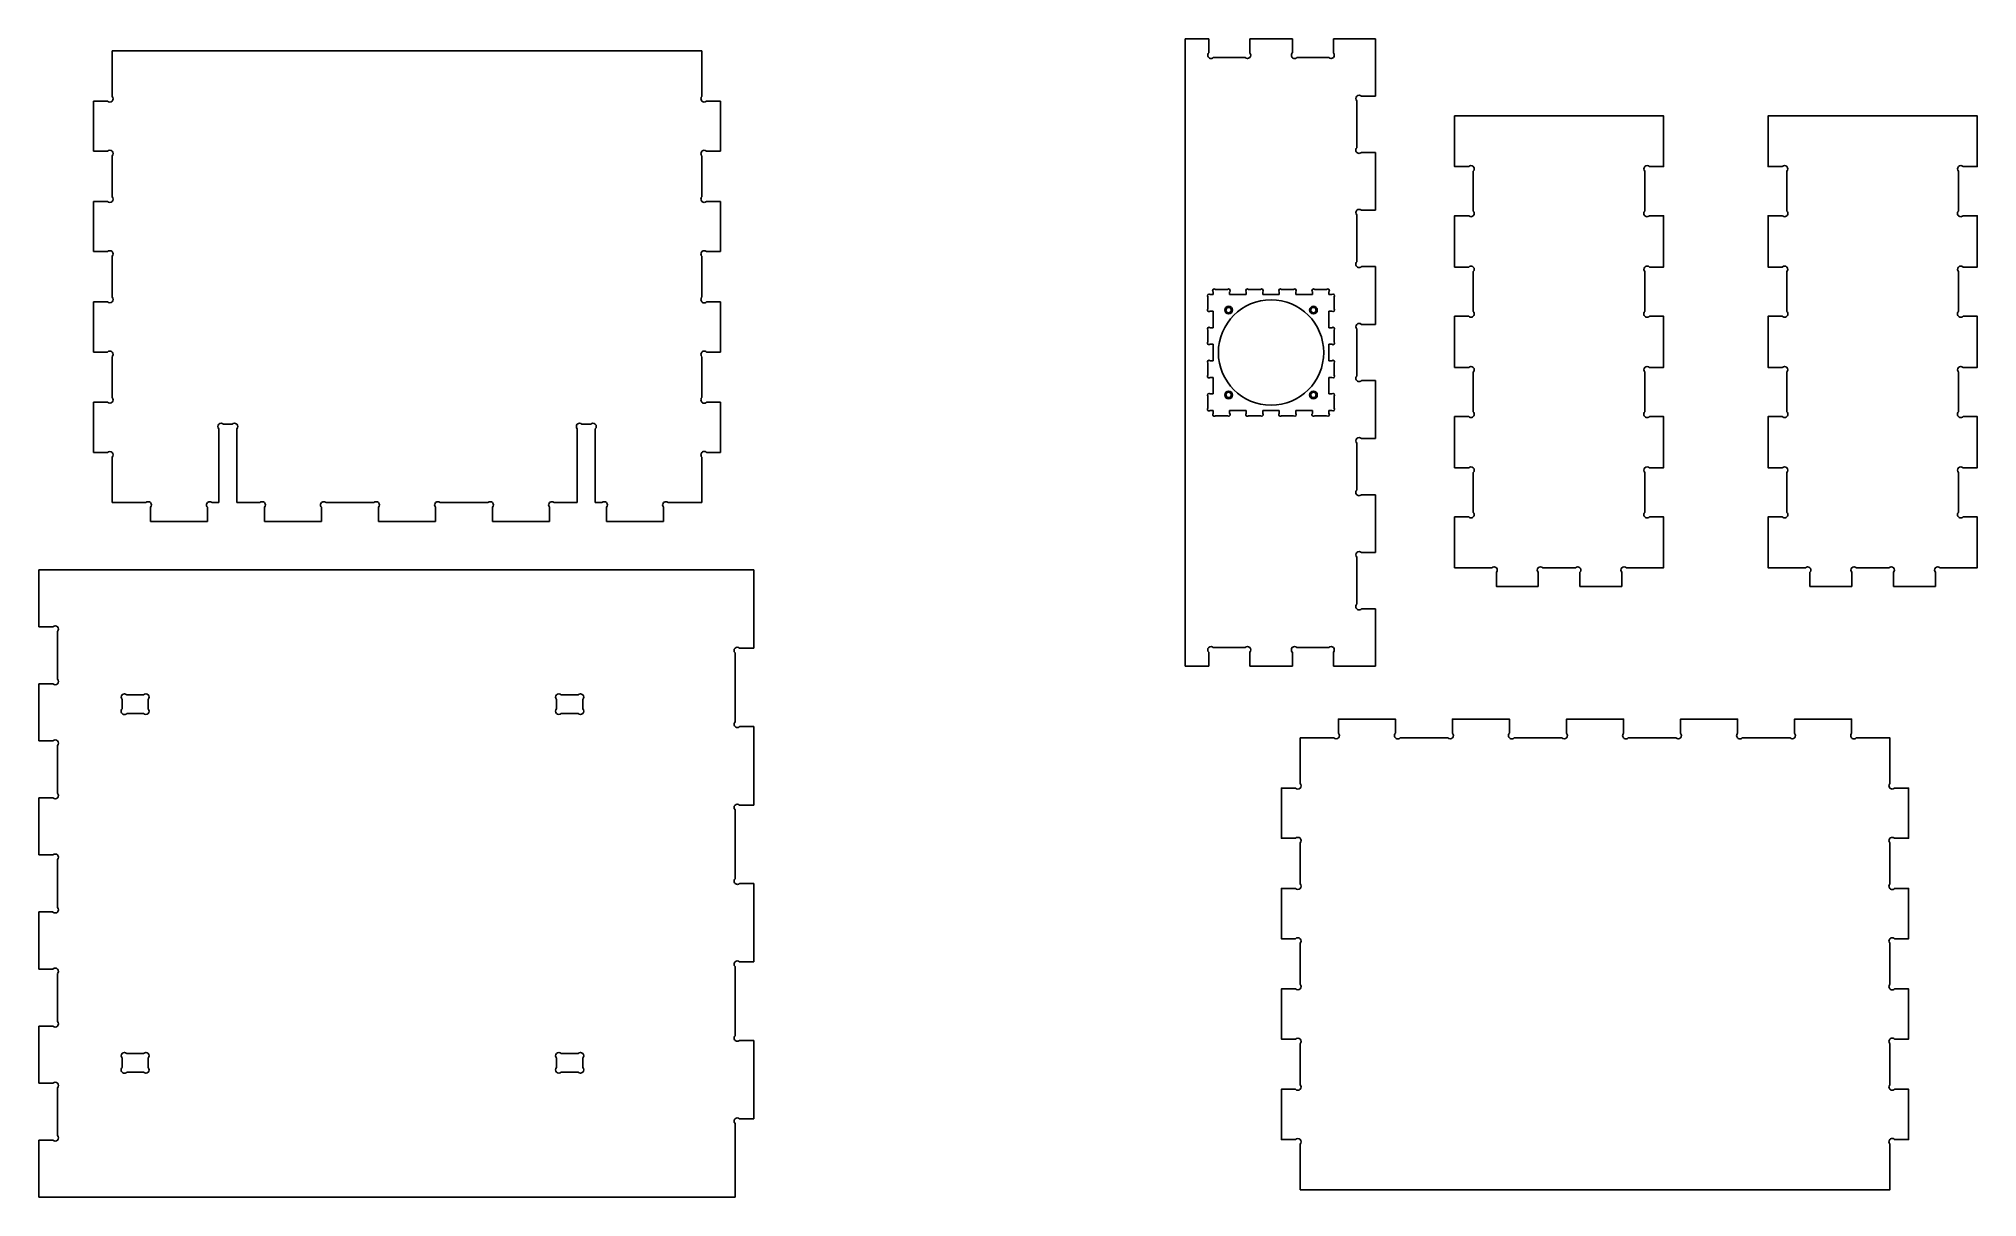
# Model space of a CAD drawing. Header units: inches. Extents: x -60 to 100, y -25 to 35.
# Drawn here: x -59.5 to 14.6, y -9.3 to 35 of the extents above.
import ezdxf

# ---------------------------------------------------------------- set-up
doc = ezdxf.new("R2010")
doc.units = ezdxf.units.IN
doc.layers.get('0').update_dxf_attribs({"linetype": 'CONTINUOUS'})

msp = doc.modelspace()

# ---------------------------------------------------------------- linework, layer by layer
for p, q in [((-14.782, 35.021), (-15.679, 35.021)), ((-15.679, 35.021), (-15.679, 11.021)), ((-14.782, 34.479), (-14.782, 35.021)), ((-11.582, 35.021), (-13.212, 35.021)), ((-13.212, 35.021), (-13.212, 34.479)), ((-11.582, 34.479), (-11.582, 35.021)), ((-8.397, 35.021), (-10.012, 35.021)), ((-10.012, 35.021), (-10.012, 34.479)), ((-8.397, 32.824), (-8.397, 35.021)), ((-34.175, 34.56), (-56.738, 34.56)), ((-56.738, 34.56), (-56.738, 32.817)), ((-34.175, 32.817), (-34.175, 34.56)), ((-13.389, 34.302), (-14.606, 34.302)), ((-10.189, 34.302), (-11.406, 34.302)), ((-56.914, 32.64), (-57.456, 32.64)), ((-57.456, 32.64), (-57.456, 30.72)), ((-56.738, 32.64), (-56.738, 32.64)), ((-56.738, 32.64), (-56.738, 32.64)), ((-33.456, 32.64), (-33.998, 32.64)), ((-33.456, 30.72), (-33.456, 32.64)), ((-9.116, 30.849), (-9.116, 32.647)), ((-8.939, 32.824), (-8.397, 32.824)), ((-57.456, 30.72), (-56.914, 30.72)), ((-56.738, 30.72), (-56.738, 30.72)), ((-56.738, 30.72), (-56.738, 30.72)), ((-56.738, 30.543), (-56.738, 28.976)), ((-34.175, 28.976), (-34.175, 30.543)), ((-33.998, 30.72), (-33.456, 30.72)), ((-8.397, 30.672), (-8.939, 30.672)), ((-8.397, 28.461), (-8.397, 30.672)), ((-56.914, 28.799), (-57.456, 28.799)), ((-57.456, 28.799), (-57.456, 26.879)), ((-56.738, 28.799), (-56.738, 28.799)), ((-56.738, 28.799), (-56.738, 28.799)), ((-33.456, 28.799), (-33.998, 28.799)), ((-33.456, 26.879), (-33.456, 28.799)), ((-9.116, 26.486), (-9.116, 28.284)), ((-8.939, 28.461), (-8.397, 28.461)), ((-57.456, 26.879), (-56.914, 26.879)), ((-56.738, 26.879), (-56.738, 26.879)), ((-56.738, 26.879), (-56.738, 26.879)), ((-56.738, 26.703), (-56.738, 25.136)), ((-34.175, 25.136), (-34.175, 26.703)), ((-33.998, 26.879), (-33.456, 26.879)), ((-8.397, 26.309), (-8.939, 26.309)), ((-8.397, 24.097), (-8.397, 26.309)), ((-14.725, 25.237), (-14.613, 25.237)), ((-14.613, 25.237), (-14.613, 25.348)), ((-14.525, 25.437), (-14.068, 25.437)), ((-13.98, 25.348), (-13.98, 25.237)), ((-13.98, 25.237), (-13.347, 25.237)), ((-13.347, 25.237), (-13.347, 25.348)), ((-13.258, 25.437), (-12.802, 25.437)), ((-12.714, 25.348), (-12.714, 25.237)), ((-12.714, 25.237), (-12.081, 25.237)), ((-12.081, 25.237), (-12.081, 25.348)), ((-11.992, 25.437), (-11.536, 25.437)), ((-11.448, 25.348), (-11.448, 25.237)), ((-11.448, 25.237), (-10.815, 25.237)), ((-10.815, 25.237), (-10.815, 25.348)), ((-10.726, 25.437), (-10.27, 25.437)), ((-10.182, 25.348), (-10.182, 25.237)), ((-10.182, 25.237), (-10.07, 25.237)), ((-56.914, 24.959), (-57.456, 24.959)), ((-57.456, 24.959), (-57.456, 23.039)), ((-56.738, 24.959), (-56.738, 24.959)), ((-56.738, 24.959), (-56.738, 24.959)), ((-33.456, 24.959), (-33.998, 24.959)), ((-33.456, 23.039), (-33.456, 24.959)), ((-14.813, 24.692), (-14.813, 25.148)), ((-14.613, 24.604), (-14.725, 24.604)), ((-14.613, 23.971), (-14.613, 24.604)), ((-10.07, 24.604), (-10.182, 24.604)), ((-10.182, 24.604), (-10.182, 23.971)), ((-9.982, 25.148), (-9.982, 24.692)), ((-14.813, 23.426), (-14.813, 23.882)), ((-14.725, 23.971), (-14.613, 23.971)), ((-10.182, 23.971), (-10.07, 23.971)), ((-9.982, 23.882), (-9.982, 23.426)), ((-9.116, 22.122), (-9.116, 23.92)), ((-8.939, 24.097), (-8.397, 24.097)), ((-57.456, 23.039), (-56.914, 23.039)), ((-56.738, 23.039), (-56.738, 23.039)), ((-56.738, 23.039), (-56.738, 23.039)), ((-33.998, 23.039), (-33.456, 23.039)), ((-14.613, 23.338), (-14.725, 23.338)), ((-14.613, 22.705), (-14.613, 23.338)), ((-10.07, 23.338), (-10.182, 23.338)), ((-10.182, 23.338), (-10.182, 22.705)), ((-56.738, 22.862), (-56.738, 21.296)), ((-34.175, 21.296), (-34.175, 22.862)), ((-14.813, 22.16), (-14.813, 22.616)), ((-14.725, 22.705), (-14.613, 22.705)), ((-10.182, 22.705), (-10.07, 22.705)), ((-9.982, 22.616), (-9.982, 22.16)), ((-14.613, 22.071), (-14.725, 22.071)), ((-14.613, 21.438), (-14.613, 22.071)), ((-10.07, 22.071), (-10.182, 22.071)), ((-10.182, 22.071), (-10.182, 21.438)), ((-8.397, 21.945), (-8.939, 21.945)), ((-8.397, 19.733), (-8.397, 21.945)), ((-56.914, 21.119), (-57.456, 21.119)), ((-57.456, 21.119), (-57.456, 19.199)), ((-56.738, 21.119), (-56.738, 21.119)), ((-56.738, 21.119), (-56.738, 21.119)), ((-33.456, 21.119), (-33.998, 21.119)), ((-33.456, 19.199), (-33.456, 21.119)), ((-14.813, 20.894), (-14.813, 21.35)), ((-14.725, 21.438), (-14.613, 21.438)), ((-14.613, 20.805), (-14.725, 20.805)), ((-14.613, 20.694), (-14.613, 20.805)), ((-13.347, 20.805), (-13.98, 20.805)), ((-13.98, 20.805), (-13.98, 20.694)), ((-13.347, 20.694), (-13.347, 20.805)), ((-12.081, 20.805), (-12.714, 20.805)), ((-12.714, 20.805), (-12.714, 20.694)), ((-12.081, 20.694), (-12.081, 20.805)), ((-10.815, 20.805), (-11.448, 20.805)), ((-11.448, 20.805), (-11.448, 20.694)), ((-10.815, 20.694), (-10.815, 20.805)), ((-10.182, 21.438), (-10.07, 21.438)), ((-10.07, 20.805), (-10.182, 20.805)), ((-10.182, 20.805), (-10.182, 20.694)), ((-9.982, 21.35), (-9.982, 20.894)), ((-52.66, 17.279), (-52.66, 20.102)), ((-52.483, 20.279), (-52.148, 20.279)), ((-51.971, 20.102), (-51.971, 17.279)), ((-38.941, 17.279), (-38.941, 20.102)), ((-38.765, 20.279), (-38.429, 20.279)), ((-38.253, 20.102), (-38.253, 17.279)), ((-14.068, 20.605), (-14.525, 20.605)), ((-12.802, 20.605), (-13.258, 20.605)), ((-11.536, 20.605), (-11.992, 20.605)), ((-10.27, 20.605), (-10.726, 20.605)), ((-9.116, 17.758), (-9.116, 19.557)), ((-8.939, 19.733), (-8.397, 19.733)), ((-57.456, 19.199), (-56.914, 19.199)), ((-56.738, 19.199), (-56.738, 19.199)), ((-56.738, 19.199), (-56.738, 19.199)), ((-56.738, 19.022), (-56.738, 17.279)), ((-34.175, 17.279), (-34.175, 19.022)), ((-33.998, 19.199), (-33.456, 19.199)), ((-56.738, 17.279), (-55.451, 17.279)), ((-55.275, 17.279), (-55.275, 17.279)), ((-55.275, 17.279), (-55.275, 17.279)), ((-55.275, 17.102), (-55.275, 16.56)), ((-53.093, 16.56), (-53.093, 17.102)), ((-52.916, 17.279), (-52.66, 17.279)), ((-51.971, 17.279), (-51.088, 17.279)), ((-50.911, 17.279), (-50.911, 17.279)), ((-50.911, 17.279), (-50.911, 17.279)), ((-50.911, 17.102), (-50.911, 16.56)), ((-48.729, 16.56), (-48.729, 17.102)), ((-48.552, 17.279), (-46.724, 17.279)), ((-46.547, 17.279), (-46.547, 17.279)), ((-46.547, 17.279), (-46.547, 17.279)), ((-46.547, 17.102), (-46.547, 16.56)), ((-44.366, 16.56), (-44.366, 17.102)), ((-44.189, 17.279), (-42.36, 17.279)), ((-42.184, 17.279), (-42.184, 17.279)), ((-42.184, 17.279), (-42.184, 17.279)), ((-42.184, 17.102), (-42.184, 16.56)), ((-40.002, 16.56), (-40.002, 17.102)), ((-39.825, 17.279), (-38.941, 17.279)), ((-38.253, 17.279), (-37.997, 17.279)), ((-37.82, 17.279), (-37.82, 17.279)), ((-37.82, 17.279), (-37.82, 17.279)), ((-37.82, 17.102), (-37.82, 16.56)), ((-35.638, 16.56), (-35.638, 17.102)), ((-35.461, 17.279), (-34.175, 17.279)), ((-8.397, 17.582), (-8.939, 17.582)), ((-8.397, 15.37), (-8.397, 17.582)), ((-55.275, 16.56), (-53.093, 16.56)), ((-50.911, 16.56), (-48.729, 16.56)), ((-46.547, 16.56), (-44.366, 16.56)), ((-42.184, 16.56), (-40.002, 16.56)), ((-37.82, 16.56), (-35.638, 16.56)), ((-9.116, 13.395), (-9.116, 15.193)), ((-8.939, 15.37), (-8.397, 15.37)), ((-32.187, 14.713), (-59.547, 14.713)), ((-59.547, 14.713), (-59.547, 12.531)), ((-32.187, 11.713), (-32.187, 14.713)), ((-8.397, 13.218), (-8.939, 13.218)), ((-8.397, 11.021), (-8.397, 13.218)), ((-59.547, 12.531), (-59.005, 12.531)), ((-58.828, 12.354), (-58.828, 10.526)), ((-32.906, 8.89), (-32.906, 11.536)), ((-32.729, 11.713), (-32.187, 11.713)), ((-14.782, 11.021), (-14.782, 11.563)), ((-14.605, 11.74), (-13.389, 11.74)), ((-13.212, 11.563), (-13.212, 11.021)), ((-11.582, 11.021), (-11.582, 11.563)), ((-11.405, 11.74), (-10.189, 11.74)), ((-10.012, 11.563), (-10.012, 11.021)), ((-15.679, 11.021), (-14.782, 11.021)), ((-13.212, 11.021), (-11.582, 11.021)), ((-10.012, 11.021), (-8.397, 11.021)), ((-59.005, 10.349), (-59.547, 10.349)), ((-59.547, 10.349), (-59.547, 8.167)), ((-56.359, 9.39), (-56.359, 9.755)), ((-56.182, 9.931), (-55.536, 9.931)), ((-55.359, 9.755), (-55.359, 9.39)), ((-55.536, 9.213), (-56.182, 9.213)), ((-59.547, 8.167), (-59.005, 8.167)), ((-32.187, 8.713), (-32.729, 8.713)), ((-32.187, 5.713), (-32.187, 8.713)), ((-58.828, 7.991), (-58.828, 6.162)), ((-59.005, 5.985), (-59.547, 5.985)), ((-59.547, 5.985), (-59.547, 3.804)), ((-32.906, 2.89), (-32.906, 5.536)), ((-32.729, 5.713), (-32.187, 5.713)), ((-59.547, 3.804), (-59.005, 3.804)), ((-58.828, 3.627), (-58.828, 1.799)), ((-32.187, 2.713), (-32.729, 2.713)), ((-32.187, -0.287), (-32.187, 2.713)), ((-59.005, 1.622), (-59.547, 1.622)), ((-59.547, 1.622), (-59.547, -0.56)), ((-59.547, -0.56), (-59.005, -0.56)), ((-58.828, -0.737), (-58.828, -2.565)), ((-32.906, -3.11), (-32.906, -0.464)), ((-32.729, -0.287), (-32.187, -0.287)), ((-59.005, -2.742), (-59.547, -2.742)), ((-59.547, -2.742), (-59.547, -4.924)), ((-32.187, -3.287), (-32.729, -3.287)), ((-32.187, -6.287), (-32.187, -3.287)), ((-56.359, -4.329), (-56.359, -3.964)), ((-56.182, -3.787), (-55.536, -3.787)), ((-55.359, -3.964), (-55.359, -4.329)), ((-59.547, -4.924), (-59.005, -4.924)), ((-58.828, -5.1), (-58.828, -6.929)), ((-55.536, -4.506), (-56.182, -4.506)), ((-32.906, -9.287), (-32.906, -6.464)), ((-32.729, -6.287), (-32.187, -6.287)), ((-59.005, -7.105), (-59.547, -7.105)), ((-59.547, -7.105), (-59.547, -9.287)), ((-59.547, -9.287), (-32.906, -9.287))]:
    msp.add_line(p, q)
for points in [[(-0.753, 14.79, -0.414209), (-0.576, 14.79), (-0.576, 14.79), (-0.576, 14.79, -0.414214), (-0.576, 14.614), (-0.576, 14.072), (1.024, 14.072), (1.024, 14.614, -0.414214), (1.024, 14.79), (1.024, 14.79), (1.024, 14.79, -0.414209), (1.201, 14.79), (2.624, 14.79), (2.624, 16.731), (2.082, 16.731, -1.000004), (1.905, 16.907), (1.905, 18.434, -0.414214), (1.905, 18.611), (1.905, 18.611), (1.905, 18.611, -0.414209), (2.082, 18.611), (2.624, 18.611), (2.624, 20.571), (2.082, 20.571, -1.000004), (1.905, 20.748), (1.905, 22.274, -0.414214), (1.905, 22.451), (1.905, 22.451), (1.905, 22.451, -0.414209), (2.082, 22.451), (2.624, 22.451), (2.624, 24.411), (2.082, 24.411, -1.000004), (1.905, 24.588), (1.905, 26.114, -0.414214), (1.905, 26.291), (1.905, 26.291), (1.905, 26.291, -0.414209), (2.082, 26.291), (2.624, 26.291), (2.624, 28.251), (2.082, 28.251, -1.000004), (1.905, 28.428), (1.905, 29.955, -0.414214), (1.905, 30.132), (1.905, 30.132), (1.905, 30.132, -0.414209), (2.082, 30.132), (2.624, 30.132), (2.624, 32.072), (-5.376, 32.072), (-5.376, 30.132), (-4.834, 30.132, -0.414209), (-4.658, 30.132), (-4.658, 30.132), (-4.658, 30.132, -0.414214), (-4.658, 29.955), (-4.658, 28.428, -1.000004), (-4.834, 28.251), (-5.376, 28.251), (-5.376, 26.291), (-4.834, 26.291, -0.414209), (-4.658, 26.291), (-4.658, 26.291), (-4.658, 26.291, -0.414214), (-4.658, 26.114), (-4.658, 24.588, -1.000004), (-4.834, 24.411), (-5.376, 24.411), (-5.376, 22.451), (-4.834, 22.451, -0.414209), (-4.658, 22.451), (-4.658, 22.451), (-4.658, 22.451, -0.414214), (-4.658, 22.274), (-4.658, 20.748, -1.000004), (-4.834, 20.571), (-5.376, 20.571), (-5.376, 18.611), (-4.834, 18.611, -0.414209), (-4.658, 18.611), (-4.658, 18.611), (-4.658, 18.611, -0.414214), (-4.658, 18.434), (-4.658, 16.907, -1.000004), (-4.834, 16.731), (-5.376, 16.731), (-5.376, 14.79), (-3.953, 14.79, -0.414209), (-3.776, 14.79), (-3.776, 14.79), (-3.776, 14.79, -0.414214), (-3.776, 14.614), (-3.776, 14.072), (-2.176, 14.072), (-2.176, 14.614, -0.414214), (-2.176, 14.79), (-2.176, 14.79), (-2.176, 14.79, -0.414209), (-1.999, 14.79)], [(11.247, 14.79, -0.414209), (11.424, 14.79), (11.424, 14.79), (11.424, 14.79, -0.414214), (11.424, 14.614), (11.424, 14.072), (13.024, 14.072), (13.024, 14.614, -0.414214), (13.024, 14.79), (13.024, 14.79), (13.024, 14.79, -0.414209), (13.201, 14.79), (14.624, 14.79), (14.624, 16.731), (14.082, 16.731, -1.000004), (13.905, 16.907), (13.905, 18.434, -0.414214), (13.905, 18.611), (13.905, 18.611), (13.905, 18.611, -0.414209), (14.082, 18.611), (14.624, 18.611), (14.624, 20.571), (14.082, 20.571, -1.000004), (13.905, 20.748), (13.905, 22.274, -0.414214), (13.905, 22.451), (13.905, 22.451), (13.905, 22.451, -0.414209), (14.082, 22.451), (14.624, 22.451), (14.624, 24.411), (14.082, 24.411, -1.000004), (13.905, 24.588), (13.905, 26.114, -0.414214), (13.905, 26.291), (13.905, 26.291), (13.905, 26.291, -0.414209), (14.082, 26.291), (14.624, 26.291), (14.624, 28.251), (14.082, 28.251, -1.000004), (13.905, 28.428), (13.905, 29.955, -0.414214), (13.905, 30.132), (13.905, 30.132), (13.905, 30.132, -0.414209), (14.082, 30.132), (14.624, 30.132), (14.624, 32.072), (6.624, 32.072), (6.624, 30.132), (7.166, 30.132, -0.414209), (7.342, 30.132), (7.342, 30.132), (7.342, 30.132, -0.414214), (7.342, 29.955), (7.342, 28.428, -1.000004), (7.166, 28.251), (6.624, 28.251), (6.624, 26.291), (7.166, 26.291, -0.414209), (7.342, 26.291), (7.342, 26.291), (7.342, 26.291, -0.414214), (7.342, 26.114), (7.342, 24.588, -1.000004), (7.166, 24.411), (6.624, 24.411), (6.624, 22.451), (7.166, 22.451, -0.414209), (7.342, 22.451), (7.342, 22.451), (7.342, 22.451, -0.414214), (7.342, 22.274), (7.342, 20.748, -1.000004), (7.166, 20.571), (6.624, 20.571), (6.624, 18.611), (7.166, 18.611, -0.414209), (7.342, 18.611), (7.342, 18.611), (7.342, 18.611, -0.414214), (7.342, 18.434), (7.342, 16.907, -1.000004), (7.166, 16.731), (6.624, 16.731), (6.624, 14.79), (8.047, 14.79, -0.414209), (8.224, 14.79), (8.224, 14.79), (8.224, 14.79, -0.414214), (8.224, 14.614), (8.224, 14.072), (9.824, 14.072), (9.824, 14.614, -0.414214), (9.824, 14.79), (9.824, 14.79), (9.824, 14.79, -0.414209), (10.001, 14.79)], [(-39.734, 9.932, -0.414214), (-39.557, 9.932), (-38.911, 9.932, -0.414214), (-38.734, 9.932, -0.414214), (-38.734, 9.755), (-38.734, 9.39, -0.414214), (-38.734, 9.213, -0.414214), (-38.911, 9.213), (-39.557, 9.213, -0.414214), (-39.734, 9.213, -0.414214), (-39.734, 9.39), (-39.734, 9.755, -0.414214)], [(-11.281, 0.601, -0.414209), (-11.281, 0.424), (-11.281, -1.143, -0.414209), (-11.281, -1.319), (-11.281, -1.319), (-11.281, -1.319, -0.414214), (-11.458, -1.319), (-12, -1.319), (-12, -3.24), (-11.458, -3.24, -0.414214), (-11.281, -3.24), (-11.281, -3.24), (-11.281, -3.24, -0.414209), (-11.281, -3.416), (-11.281, -4.983, -0.414209), (-11.281, -5.16), (-11.281, -5.16), (-11.281, -5.16, -0.414214), (-11.458, -5.16), (-12, -5.16), (-12, -7.08), (-11.458, -7.08, -0.414214), (-11.281, -7.08), (-11.281, -7.08), (-11.281, -7.08, -0.414209), (-11.281, -7.257), (-11.281, -9), (11.281, -9), (11.281, -7.257, -1.000004), (11.458, -7.08), (12, -7.08), (12, -5.16), (11.458, -5.16, -1.000004), (11.281, -4.983), (11.281, -3.416, -1.000004), (11.458, -3.24), (12, -3.24), (12, -1.319), (11.458, -1.319, -1.000004), (11.281, -1.143), (11.281, 0.424, -1.000004), (11.458, 0.601), (12, 0.601), (12, 2.521), (11.458, 2.521, -1.000004), (11.281, 2.698), (11.281, 4.264, -1.000004), (11.458, 4.441), (12, 4.441), (12, 6.361), (11.458, 6.361, -1.000004), (11.281, 6.538), (11.281, 8.281), (9.995, 8.281, -1.000004), (9.818, 8.458), (9.818, 9), (7.636, 9), (7.636, 8.458, -0.414209), (7.636, 8.281), (7.636, 8.281), (7.636, 8.281, -0.414214), (7.46, 8.281), (5.631, 8.281, -1.000004), (5.455, 8.458), (5.455, 9), (3.273, 9), (3.273, 8.458, -0.414209), (3.273, 8.281), (3.273, 8.281), (3.273, 8.281, -0.414214), (3.096, 8.281), (1.268, 8.281, -1.000004), (1.091, 8.458), (1.091, 9), (-1.091, 9), (-1.091, 8.458, -0.414209), (-1.091, 8.281), (-1.091, 8.281), (-1.091, 8.281, -0.414214), (-1.268, 8.281), (-3.096, 8.281, -1.000004), (-3.273, 8.458), (-3.273, 9), (-5.455, 9), (-5.455, 8.458, -0.414209), (-5.455, 8.281), (-5.455, 8.281), (-5.455, 8.281, -0.414214), (-5.631, 8.281), (-7.46, 8.281, -1.000004), (-7.636, 8.458), (-7.636, 9), (-9.818, 9), (-9.818, 8.458, -0.414209), (-9.818, 8.281), (-9.818, 8.281), (-9.818, 8.281, -0.414214), (-9.995, 8.281), (-11.281, 8.281), (-11.281, 6.538, -0.414209), (-11.281, 6.361), (-11.281, 6.361), (-11.281, 6.361, -0.414214), (-11.458, 6.361), (-12, 6.361), (-12, 4.441), (-11.458, 4.441, -0.414214), (-11.281, 4.441), (-11.281, 4.441), (-11.281, 4.441, -0.414209), (-11.281, 4.264), (-11.281, 2.698, -0.414209), (-11.281, 2.521), (-11.281, 2.521), (-11.281, 2.521, -0.414214), (-11.458, 2.521), (-12, 2.521), (-12, 0.601), (-11.458, 0.601, -0.414214), (-11.281, 0.601), (-11.281, 0.601)], [(-38.734, -3.787, -0.414214), (-38.734, -3.964), (-38.734, -4.329, -0.414214), (-38.734, -4.506, -0.414214), (-38.911, -4.506), (-39.557, -4.506, -0.414214), (-39.734, -4.506, -0.414214), (-39.734, -4.329), (-39.734, -3.964, -0.414214), (-39.734, -3.787, -0.414214), (-39.557, -3.787), (-38.911, -3.787, -0.414214)]]:
    msp.add_lwpolyline(points, format="xyb", close=True)
for centre, radius in [((-12.397, 23.021), 2.016), ((-14.02, 24.644), 0.148), ((-14.02, 24.644), 0.102), ((-10.774, 24.644), 0.148), ((-10.774, 24.644), 0.102), ((-14.02, 21.398), 0.148), ((-10.774, 21.398), 0.148), ((-14.02, 21.398), 0.102), ((-10.774, 21.398), 0.102)]:
    msp.add_circle(centre, radius)
for centre, radius, start, end in [((-14.694, 34.391), 0.125, 135.00006, 315.00006), ((-13.301, 34.391), 0.125, -134.99994, 45.00006), ((-11.494, 34.391), 0.125, 135.00006, 315.00006), ((-10.101, 34.391), 0.125, -134.99994, 45.00006), ((-56.826, 32.728), 0.125, 225.00006, 315.00006), ((-56.826, 32.728), 0.125, -44.99948, 44.99959), ((-34.087, 32.728), 0.125, 134.99959, 315.00006), ((-9.028, 32.736), 0.125, 45.00006, 225.00006), ((-56.826, 30.631), 0.125, 45.00006, 135.00006), ((-56.826, 30.631), 0.125, -44.99948, 44.99959), ((-34.087, 30.631), 0.125, 45.00006, 225.00052), ((-9.028, 30.761), 0.125, 135.00006, 315.00006), ((-56.826, 28.888), 0.125, -44.99948, 44.99959), ((-34.087, 28.888), 0.125, 134.99959, 315.00006), ((-56.826, 28.888), 0.125, 225.00006, 315.00006), ((-9.028, 28.372), 0.125, 45.00006, 225.00006), ((-56.826, 26.791), 0.125, 45.00006, 135.00006), ((-56.826, 26.791), 0.125, -44.99948, 44.99959), ((-34.087, 26.791), 0.125, 45.00006, 225.00052), ((-9.028, 26.397), 0.125, 135.00006, 315.00006), ((-14.769, 25.193), 0.0625, 45.00006, 225.00006), ((-14.569, 25.393), 0.0625, 45.00006, 225.00006), ((-14.024, 25.393), 0.0625, -44.99994, 135.00006), ((-13.303, 25.393), 0.0625, 45.00006, 225.00006), ((-12.758, 25.393), 0.0625, -44.99994, 135.00006), ((-12.037, 25.393), 0.0625, 45.00006, 225.00006), ((-11.492, 25.393), 0.0625, -44.99994, 135.00006), ((-10.77, 25.393), 0.0625, 45.00006, 225.00006), ((-10.226, 25.393), 0.0625, -44.99994, 135.00006), ((-10.026, 25.193), 0.0625, -44.99994, 135.00006), ((-56.826, 25.048), 0.125, 225.00006, 315.00006), ((-56.826, 25.048), 0.125, -44.99948, 44.99959), ((-34.087, 25.048), 0.125, 134.99959, 315.00006), ((-14.769, 24.648), 0.0625, 135.00006, 315.00006), ((-10.026, 24.648), 0.0625, -134.99994, 45.00006), ((-14.769, 23.926), 0.0625, 45.00006, 225.00006), ((-10.026, 23.926), 0.0625, -44.99994, 135.00006), ((-9.028, 24.009), 0.125, 45.00006, 225.00006), ((-56.826, 22.951), 0.125, 45.00006, 135.00006), ((-56.826, 22.951), 0.125, -44.99948, 44.99959), ((-34.087, 22.951), 0.125, 45.00006, 225.00052), ((-14.769, 23.382), 0.0625, 135.00006, 315.00006), ((-10.026, 23.382), 0.0625, -134.99994, 45.00006), ((-14.769, 22.66), 0.0625, 45.00006, 225.00006), ((-10.026, 22.66), 0.0625, -44.99994, 135.00006), ((-14.769, 22.116), 0.0625, 135.00006, 315.00006), ((-10.026, 22.116), 0.0625, -134.99994, 45.00006), ((-9.028, 22.034), 0.125, 135.00006, 315.00006), ((-56.826, 21.207), 0.125, 225.00006, 315.00006), ((-56.826, 21.207), 0.125, -44.99948, 44.99959), ((-34.087, 21.207), 0.125, 134.99959, 315.00006), ((-14.769, 21.394), 0.0625, 45.00006, 225.00006), ((-14.769, 20.85), 0.0625, 135.00006, 315.00006), ((-10.026, 21.394), 0.0625, -44.99994, 135.00006), ((-10.026, 20.85), 0.0625, -134.99994, 45.00006), ((-52.572, 20.19), 0.125, 135.00006, 225.00006), ((-52.572, 20.19), 0.125, 45.00006, 135.00006), ((-52.06, 20.19), 0.125, -44.99994, 135.00006), ((-38.853, 20.19), 0.125, 135.00006, 225.00006), ((-38.853, 20.19), 0.125, 45.00006, 135.00006), ((-38.341, 20.19), 0.125, -44.99994, 135.00006), ((-14.569, 20.65), 0.0625, 135.00006, 315.00006), ((-14.024, 20.65), 0.0625, -134.99994, 45.00006), ((-13.303, 20.65), 0.0625, 135.00006, 315.00006), ((-12.758, 20.65), 0.0625, -134.99994, 45.00006), ((-12.037, 20.65), 0.0625, 135.00006, 315.00006), ((-11.492, 20.65), 0.0625, -134.99994, 45.00006), ((-10.77, 20.65), 0.0625, 135.00006, 315.00006), ((-10.226, 20.65), 0.0625, -134.99994, 45.00006), ((-9.028, 19.645), 0.125, 45.00006, 225.00006), ((-56.826, 19.11), 0.125, 45.00006, 135.00006), ((-56.826, 19.11), 0.125, -44.99948, 44.99959), ((-34.087, 19.11), 0.125, 45.00006, 225.00052), ((-55.363, 17.19), 0.125, 45.00006, 135.00006), ((-55.363, 17.19), 0.125, -44.99948, 44.99959), ((-53.004, 17.19), 0.125, 45.00006, 225.00052), ((-50.999, 17.19), 0.125, 45.00006, 135.00006), ((-50.999, 17.19), 0.125, -44.99948, 44.99959), ((-48.641, 17.19), 0.125, 45.00006, 225.00052), ((-46.636, 17.19), 0.125, 45.00006, 135.00006), ((-46.636, 17.19), 0.125, -44.99948, 44.99959), ((-44.277, 17.19), 0.125, 45.00006, 225.00052), ((-42.272, 17.19), 0.125, 45.00006, 135.00006), ((-42.272, 17.19), 0.125, -44.99948, 44.99959), ((-39.914, 17.19), 0.125, 45.00006, 225.00052), ((-37.908, 17.19), 0.125, 45.00006, 135.00006), ((-37.908, 17.19), 0.125, -44.99948, 44.99959), ((-35.55, 17.19), 0.125, 45.00006, 225.00052), ((-9.028, 17.67), 0.125, 135.00006, 315.00006), ((-9.028, 15.281), 0.125, 45.00006, 225.00006), ((-9.028, 13.306), 0.125, 135.00006, 315.00006), ((-58.916, 12.443), 0.125, -44.99994, 135.00006), ((-32.818, 11.624), 0.125, 45.00006, 225.00006), ((-14.694, 11.651), 0.125, 45.00006, 225.00006), ((-13.301, 11.651), 0.125, -44.99994, 135.00006), ((-11.494, 11.651), 0.125, 45.00006, 225.00006), ((-10.101, 11.651), 0.125, -44.99994, 135.00006), ((-58.916, 10.437), 0.125, -134.99994, 45.00006), ((-56.271, 9.843), 0.125, 45.00006, 225.00006), ((-55.448, 9.843), 0.125, -44.99994, 135.00006), ((-56.271, 9.301), 0.125, 135.00006, 315.00006), ((-55.448, 9.301), 0.125, -134.99994, 45.00006), ((-58.916, 8.079), 0.125, -44.99994, 135.00006), ((-32.818, 8.801), 0.125, 135.00006, 315.00006), ((-58.916, 6.074), 0.125, -134.99994, 45.00006), ((-32.818, 5.624), 0.125, 45.00006, 225.00006), ((-58.916, 3.715), 0.125, -44.99994, 135.00006), ((-32.818, 2.801), 0.125, 135.00006, 315.00006), ((-58.916, 1.71), 0.125, -134.99994, 45.00006), ((-58.916, -0.648), 0.125, -44.99994, 135.00006), ((-32.818, -0.376), 0.125, 45.00006, 225.00006), ((-58.916, -2.653), 0.125, -134.99994, 45.00006), ((-32.818, -3.199), 0.125, 135.00006, 315.00006), ((-56.271, -3.876), 0.125, 45.00006, 225.00006), ((-56.271, -4.418), 0.125, 135.00006, 315.00006), ((-55.447, -3.876), 0.125, -44.99994, 135.00006), ((-55.447, -4.418), 0.125, -134.99994, 45.00006), ((-58.916, -5.012), 0.125, -44.99994, 135.00006), ((-32.818, -6.376), 0.125, 45.00006, 225.00006), ((-58.916, -7.017), 0.125, -134.99994, 45.00006)]:
    msp.add_arc(centre, radius, start, end)

doc.saveas('drawing.dxf')
